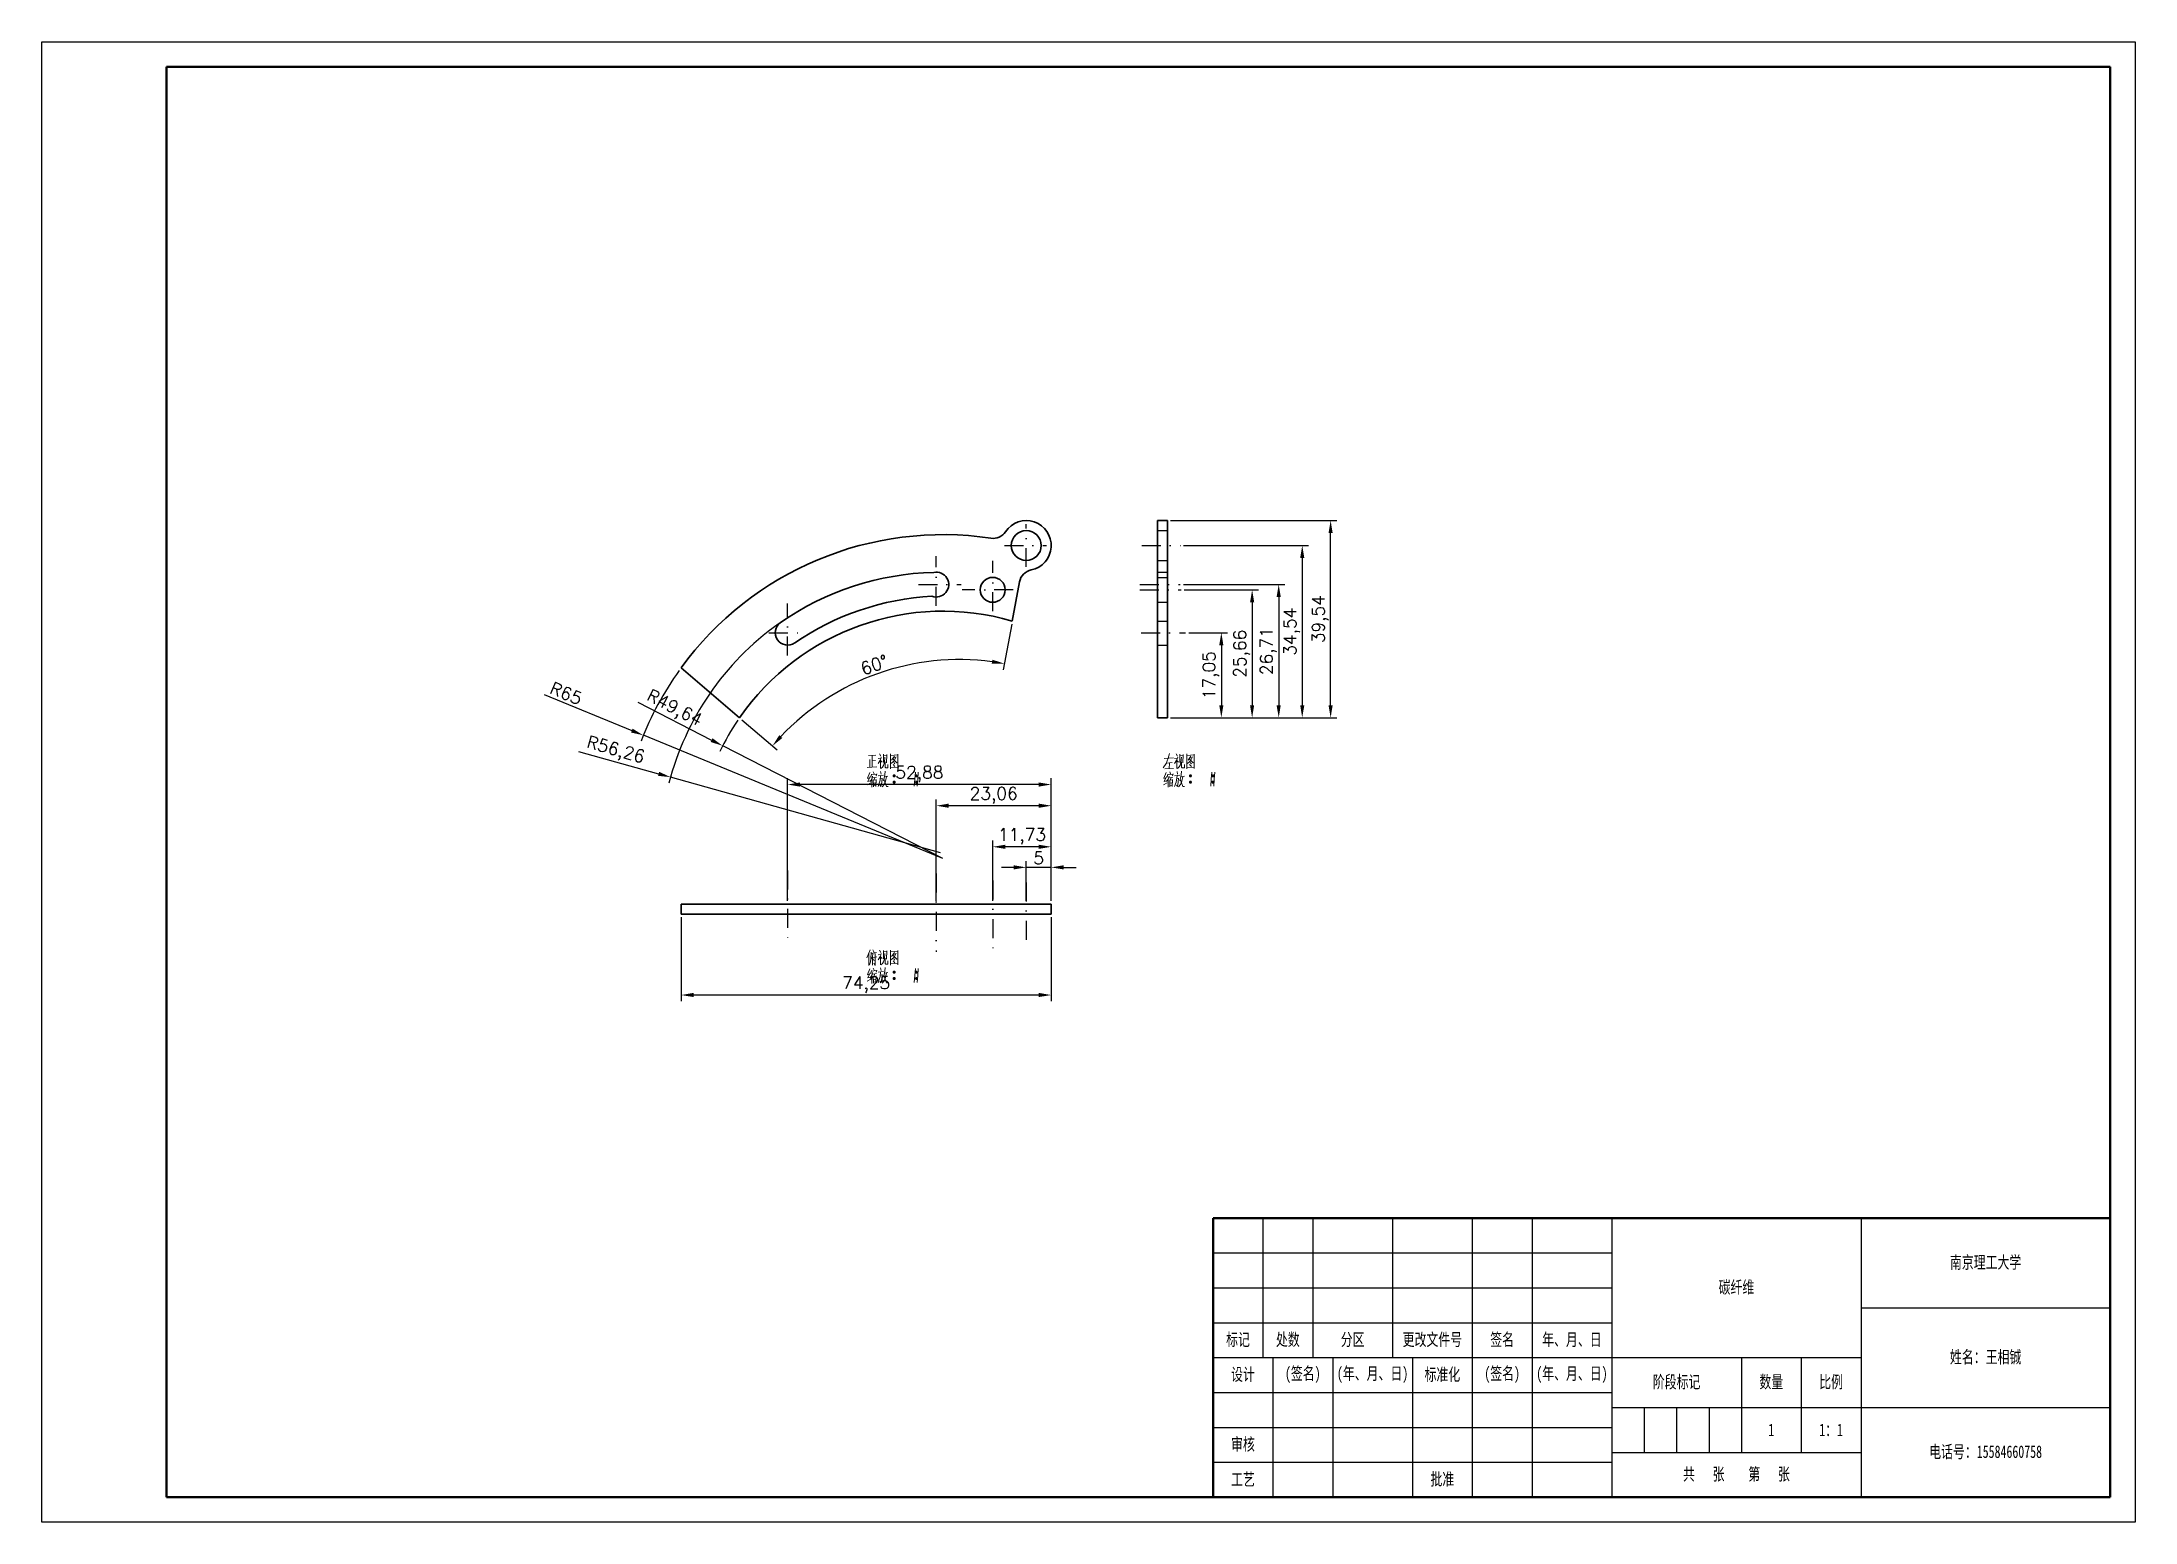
# Model space of a CAD drawing. Header units: millimetres. Extents: x 1605 to 2025, y 934 to 1231.
import ezdxf

# ---------------------------------------------------------------- set-up
doc = ezdxf.new("R2010")
doc.units = ezdxf.units.MM
doc.header["$LTSCALE"] = 0.3
doc.linetypes.add('DASHDOT', pattern=[25.4, 12.7, -6.35, 0, -6.35])
doc.linetypes.add('DASHED', pattern=[19.05, 12.7, -6.35])
for name, color, linetype, lineweight in [('尺寸线', 3, 'Continuous', 25), ('粗实线', 7, 'Continuous', 50), ('细实线', 7, 'Continuous', 25), ('细文本', 7, 'Continuous', 25), ('细点画线', 1, 'DASHDOT', 25), ('虚线', 2, 'DASHED', 25)]:
    doc.layers.add(name, color=color, linetype=linetype, lineweight=lineweight)
doc.styles.add('NUT Standard', font='simfang.ttf', dxfattribs={"width": 0.7, "height": 2.5})
doc.styles.get("Standard").update_dxf_attribs({"font": 'txt', "bigfont": 'gbcbig.shx'})
doc.dimstyles.new('ISO-25', dxfattribs={"dimtxt": 2.5, "dimasz": 2.5, "dimexe": 1.25, "dimexo": 0.625, "dimtad": 1, "dimtxsty": 'Standard', "dimcen": 2.5, "dimadec": 0, "dimazin": 0, "dimtfac": 1, "dimtmove": 0, "dimatfit": 3, "dimfxl": 1, "dimarcsym": 0})

# ---------------------------------------------------------------- blocks, each defined once
blk = doc.blocks.new('*D9')
at = {"layer": 'Defpoints', "color": 0, "transparency": 16777216}
for p in [(1741.8, 1089.82), (1785.99, 1067.19)]:
    blk.add_point(p, dxfattribs=at)
at = {"layer": '尺寸线', "color": 0, "lineweight": -2, "transparency": 16777216}
for p, q in [((1724.75, 1098.56), (1739.58, 1090.96)), ((1785.99, 1067.19), (1741.8, 1089.82))]:
    blk.add_line(p, q, dxfattribs=at)
blk.add_arc((1785.99, 1067.19), 49.64, 146.0095, 154.3235, dxfattribs=at)
at = {"layer": '尺寸线', "color": 0, "transparency": 16777216}
blk.add_solid([(1739.77, 1091.33), (1739.39, 1090.59), (1741.8, 1089.82)], dxfattribs=at)
at = {"layer": '尺寸线', "color": 0, "transparency": 16777216, "insert": (1732, 1097.18), "char_height": 2.5, "attachment_point": 5, "rotation": 332.8808}
blk.add_mtext('R49,64', dxfattribs=at)
blk = doc.blocks.new('*D10')
at = {"layer": 'Defpoints', "color": 0, "transparency": 16777216}
for p in [(1725.88, 1091.93), (1785.99, 1067.19)]:
    blk.add_point(p, dxfattribs=at)
at = {"layer": '尺寸线', "color": 0, "lineweight": -2, "transparency": 16777216}
for p, q in [((1706, 1100.11), (1723.57, 1092.88)), ((1785.99, 1067.19), (1725.88, 1091.93))]:
    blk.add_line(p, q, dxfattribs=at)
blk.add_arc((1785.99, 1067.19), 65, 144.4703, 158.7321, dxfattribs=at)
at = {"layer": '尺寸线', "color": 0, "transparency": 16777216}
blk.add_solid([(1723.73, 1093.26), (1723.41, 1092.49), (1725.88, 1091.93)], dxfattribs=at)
at = {"layer": '尺寸线', "color": 0, "transparency": 16777216, "insert": (1710.37, 1100.34), "char_height": 2.5, "attachment_point": 5, "rotation": 337.6302}
blk.add_mtext('R65', dxfattribs=at)
blk = doc.blocks.new('*D11')
at = {"layer": 'Defpoints', "color": 0, "transparency": 16777216}
for p in [(1801.36, 1122.71), (1799.9, 1114.84), (1733.46, 1105.47), (1781.18, 1106.44), (1745.18, 1095.46)]:
    blk.add_point(p, dxfattribs=at)
at = {"layer": '尺寸线', "color": 0, "lineweight": -2, "transparency": 16777216}
for p, q in [((1799.79, 1114.23), (1798.09, 1105.07)), ((1745.66, 1095.05), (1752.74, 1089))]:
    blk.add_line(p, q, dxfattribs=at)
blk.add_arc((1789.33, 1057.76), 49.36, 82.4103, 136.6054, dxfattribs=at)
at = {"layer": '尺寸线', "color": 0, "transparency": 16777216}
for points in [[(1795.91, 1107.1), (1795.78, 1106.28), (1798.32, 1106.3)], [(1753.77, 1091.39), (1753.15, 1091.95), (1751.79, 1089.81)]]:
    blk.add_solid(points, dxfattribs=at)
at = {"layer": '尺寸线', "color": 0, "transparency": 16777216, "insert": (1772.22, 1106.05), "char_height": 2.5, "attachment_point": 5, "rotation": 19.5079}
blk.add_mtext('60°', dxfattribs=at)
blk = doc.blocks.new('*D12')
at = {"layer": 'Defpoints', "color": 0, "transparency": 16777216}
for p in [(1831.06, 1135), (1863.78, 1135), (1831.06, 1095.46)]:
    blk.add_point(p, dxfattribs=at)
at = {"layer": '尺寸线', "color": 0, "lineweight": -2, "transparency": 16777216}
for p, q in [((1831.68, 1135), (1865.03, 1135)), ((1863.78, 1097.96), (1863.78, 1132.5)), ((1831.68, 1095.46), (1865.03, 1095.46))]:
    blk.add_line(p, q, dxfattribs=at)
at = {"layer": '尺寸线', "color": 0, "transparency": 16777216}
for points in [[(1863.36, 1132.5), (1864.19, 1132.5), (1863.78, 1135)], [(1863.36, 1097.96), (1864.19, 1097.96), (1863.78, 1095.46)]]:
    blk.add_solid(points, dxfattribs=at)
at = {"layer": '尺寸线', "color": 0, "transparency": 16777216, "insert": (1861.69, 1115.23), "char_height": 2.5, "attachment_point": 5, "rotation": 90}
blk.add_mtext('39,54', dxfattribs=at)
blk = doc.blocks.new('*D13')
at = {"layer": 'Defpoints', "color": 0, "transparency": 16777216}
for p in [(1833.66, 1130), (1831.06, 1095.46), (1858.08, 1095.46)]:
    blk.add_point(p, dxfattribs=at)
at = {"layer": '尺寸线', "color": 0, "lineweight": -2, "transparency": 16777216}
for p, q in [((1834.28, 1130), (1859.33, 1130)), ((1858.08, 1127.5), (1858.08, 1097.96)), ((1831.68, 1095.46), (1859.33, 1095.46))]:
    blk.add_line(p, q, dxfattribs=at)
at = {"layer": '尺寸线', "color": 0, "transparency": 16777216}
for points in [[(1857.67, 1127.5), (1858.5, 1127.5), (1858.08, 1130)], [(1857.67, 1097.96), (1858.5, 1097.96), (1858.08, 1095.46)]]:
    blk.add_solid(points, dxfattribs=at)
at = {"layer": '尺寸线', "color": 0, "transparency": 16777216, "insert": (1856, 1112.73), "char_height": 2.5, "attachment_point": 5, "rotation": 90}
blk.add_mtext('34,54', dxfattribs=at)
blk = doc.blocks.new('*D14')
at = {"layer": 'Defpoints', "color": 0, "transparency": 16777216}
for p in [(1833.62, 1122.17), (1831.06, 1095.46), (1853.36, 1095.46)]:
    blk.add_point(p, dxfattribs=at)
at = {"layer": '尺寸线', "color": 0, "lineweight": -2, "transparency": 16777216}
for p, q in [((1834.25, 1122.17), (1854.61, 1122.17)), ((1853.36, 1119.67), (1853.36, 1097.96)), ((1831.68, 1095.46), (1854.61, 1095.46))]:
    blk.add_line(p, q, dxfattribs=at)
at = {"layer": '尺寸线', "color": 0, "transparency": 16777216}
for points in [[(1852.94, 1119.67), (1853.77, 1119.67), (1853.36, 1122.17)], [(1852.94, 1097.96), (1853.77, 1097.96), (1853.36, 1095.46)]]:
    blk.add_solid(points, dxfattribs=at)
at = {"layer": '尺寸线', "color": 0, "transparency": 16777216, "insert": (1851.27, 1108.82), "char_height": 2.5, "attachment_point": 5, "rotation": 90}
blk.add_mtext('26,71', dxfattribs=at)
blk = doc.blocks.new('*D15')
at = {"layer": 'Defpoints', "color": 0, "transparency": 16777216}
for p in [(1833.78, 1121.12), (1831.06, 1095.46), (1848.03, 1095.46)]:
    blk.add_point(p, dxfattribs=at)
at = {"layer": '尺寸线', "color": 0, "lineweight": -2, "transparency": 16777216}
for p, q in [((1834.41, 1121.12), (1849.28, 1121.12)), ((1848.03, 1118.62), (1848.03, 1097.96)), ((1831.68, 1095.46), (1849.28, 1095.46))]:
    blk.add_line(p, q, dxfattribs=at)
at = {"layer": '尺寸线', "color": 0, "transparency": 16777216}
for points in [[(1847.61, 1118.62), (1848.44, 1118.62), (1848.03, 1121.12)], [(1847.61, 1097.96), (1848.44, 1097.96), (1848.03, 1095.46)]]:
    blk.add_solid(points, dxfattribs=at)
at = {"layer": '尺寸线', "color": 0, "transparency": 16777216, "insert": (1845.94, 1108.29), "char_height": 2.5, "attachment_point": 5, "rotation": 90}
blk.add_mtext('25,66', dxfattribs=at)
blk = doc.blocks.new('*D16')
at = {"layer": 'Defpoints', "color": 0, "transparency": 16777216}
for p in [(1834.68, 1112.51), (1831.06, 1095.46), (1841.85, 1095.46)]:
    blk.add_point(p, dxfattribs=at)
at = {"layer": '尺寸线', "color": 0, "lineweight": -2, "transparency": 16777216}
for p, q in [((1835.3, 1112.51), (1843.1, 1112.51)), ((1841.85, 1110.01), (1841.85, 1097.96)), ((1831.68, 1095.46), (1843.1, 1095.46))]:
    blk.add_line(p, q, dxfattribs=at)
at = {"layer": '尺寸线', "color": 0, "transparency": 16777216}
for points in [[(1841.43, 1110.01), (1842.26, 1110.01), (1841.85, 1112.51)], [(1841.43, 1097.96), (1842.26, 1097.96), (1841.85, 1095.46)]]:
    blk.add_solid(points, dxfattribs=at)
at = {"layer": '尺寸线', "color": 0, "transparency": 16777216, "insert": (1839.76, 1103.99), "char_height": 2.5, "attachment_point": 5, "rotation": 90}
blk.add_mtext('17,05', dxfattribs=at)
blk = doc.blocks.new('*D17')
at = {"layer": 'Defpoints', "color": 0, "transparency": 16777216}
for p in [(1731.35, 1083.53), (1785.53, 1068.38)]:
    blk.add_point(p, dxfattribs=at)
at = {"layer": '尺寸线', "color": 0, "lineweight": -2, "transparency": 16777216}
for p, q in [((1712.89, 1088.68), (1728.94, 1084.2)), ((1785.53, 1068.38), (1731.35, 1083.53))]:
    blk.add_line(p, q, dxfattribs=at)
blk.add_arc((1785.53, 1068.38), 56.26, 125.4471, 165.6564, dxfattribs=at)
at = {"layer": '尺寸线', "color": 0, "transparency": 16777216}
blk.add_solid([(1729.05, 1084.6), (1728.83, 1083.8), (1731.35, 1083.53)], dxfattribs=at)
at = {"layer": '尺寸线', "color": 0, "transparency": 16777216, "insert": (1720.27, 1088.78), "char_height": 2.5, "attachment_point": 5, "rotation": 344.3834}
blk.add_mtext('R56,26', dxfattribs=at)
blk = doc.blocks.new('*D18')
at = {"layer": 'Defpoints', "color": 0, "transparency": 16777216}
for p in [(1802.71, 1065.43), (1802.71, 1058.07), (1807.71, 1058.07)]:
    blk.add_point(p, dxfattribs=at)
at = {"layer": '尺寸线', "color": 0, "lineweight": -2, "transparency": 16777216}
for p, q in [((1800.21, 1065.43), (1797.71, 1065.43)), ((1802.71, 1058.69), (1802.71, 1066.68)), ((1807.71, 1065.43), (1802.71, 1065.43)), ((1807.71, 1058.69), (1807.71, 1066.68)), ((1810.21, 1065.43), (1812.71, 1065.43))]:
    blk.add_line(p, q, dxfattribs=at)
at = {"layer": '尺寸线', "color": 0, "transparency": 16777216}
for points in [[(1800.21, 1065.85), (1800.21, 1065.02), (1802.71, 1065.43)], [(1810.21, 1065.85), (1810.21, 1065.02), (1807.71, 1065.43)]]:
    blk.add_solid(points, dxfattribs=at)
at = {"layer": '尺寸线', "color": 0, "transparency": 16777216, "insert": (1805.21, 1067.31), "char_height": 2.5, "attachment_point": 5}
blk.add_mtext('5', dxfattribs=at)
blk = doc.blocks.new('*D19')
at = {"layer": 'Defpoints', "color": 0, "transparency": 16777216}
for p in [(1795.98, 1069.56), (1795.98, 1058.07), (1807.71, 1058.07)]:
    blk.add_point(p, dxfattribs=at)
at = {"layer": '尺寸线', "color": 0, "lineweight": -2, "transparency": 16777216}
for p, q in [((1795.98, 1058.69), (1795.98, 1070.81)), ((1805.21, 1069.56), (1798.48, 1069.56)), ((1807.71, 1058.69), (1807.71, 1070.81))]:
    blk.add_line(p, q, dxfattribs=at)
at = {"layer": '尺寸线', "color": 0, "transparency": 16777216}
for points in [[(1798.48, 1069.97), (1798.48, 1069.14), (1795.98, 1069.56)], [(1805.21, 1069.97), (1805.21, 1069.14), (1807.71, 1069.56)]]:
    blk.add_solid(points, dxfattribs=at)
at = {"layer": '尺寸线', "color": 0, "transparency": 16777216, "insert": (1801.84, 1071.64), "char_height": 2.5, "attachment_point": 5}
blk.add_mtext('11,73', dxfattribs=at)
blk = doc.blocks.new('*D20')
at = {"layer": 'Defpoints', "color": 0, "transparency": 16777216}
for p in [(1784.65, 1077.8), (1784.65, 1058.07), (1807.71, 1058.07)]:
    blk.add_point(p, dxfattribs=at)
at = {"layer": '尺寸线', "color": 0, "lineweight": -2, "transparency": 16777216}
for p, q in [((1784.65, 1058.69), (1784.65, 1079.05)), ((1805.21, 1077.8), (1787.15, 1077.8)), ((1807.71, 1058.69), (1807.71, 1079.05))]:
    blk.add_line(p, q, dxfattribs=at)
at = {"layer": '尺寸线', "color": 0, "transparency": 16777216}
for points in [[(1787.15, 1078.22), (1787.15, 1077.38), (1784.65, 1077.8)], [(1805.21, 1078.22), (1805.21, 1077.38), (1807.71, 1077.8)]]:
    blk.add_solid(points, dxfattribs=at)
at = {"layer": '尺寸线', "color": 0, "transparency": 16777216, "insert": (1796.18, 1079.88), "char_height": 2.5, "attachment_point": 5}
blk.add_mtext('23,06', dxfattribs=at)
blk = doc.blocks.new('*D21')
at = {"layer": 'Defpoints', "color": 0, "transparency": 16777216}
for p in [(1754.83, 1082.05), (1754.83, 1058.07), (1807.71, 1058.07)]:
    blk.add_point(p, dxfattribs=at)
at = {"layer": '尺寸线', "color": 0, "lineweight": -2, "transparency": 16777216}
for p, q in [((1754.83, 1058.69), (1754.83, 1083.3)), ((1805.21, 1082.05), (1757.33, 1082.05)), ((1807.71, 1058.69), (1807.71, 1083.3))]:
    blk.add_line(p, q, dxfattribs=at)
at = {"layer": '尺寸线', "color": 0, "transparency": 16777216}
for points in [[(1757.33, 1082.47), (1757.33, 1081.63), (1754.83, 1082.05)], [(1805.21, 1082.47), (1805.21, 1081.63), (1807.71, 1082.05)]]:
    blk.add_solid(points, dxfattribs=at)
at = {"layer": '尺寸线', "color": 0, "transparency": 16777216, "insert": (1781.27, 1084.13), "char_height": 2.5, "attachment_point": 5}
blk.add_mtext('52,88', dxfattribs=at)
blk = doc.blocks.new('*D22')
at = {"layer": 'Defpoints', "color": 0, "transparency": 16777216}
for p in [(1733.46, 1056.07), (1807.71, 1056.07), (1733.46, 1039.82)]:
    blk.add_point(p, dxfattribs=at)
at = {"layer": '尺寸线', "color": 0, "lineweight": -2, "transparency": 16777216}
for p, q in [((1733.46, 1055.44), (1733.46, 1038.57)), ((1807.71, 1055.44), (1807.71, 1038.57)), ((1805.21, 1039.82), (1735.96, 1039.82))]:
    blk.add_line(p, q, dxfattribs=at)
at = {"layer": '尺寸线', "color": 0, "transparency": 16777216}
for points in [[(1735.96, 1040.24), (1735.96, 1039.41), (1733.46, 1039.82)], [(1805.21, 1040.24), (1805.21, 1039.41), (1807.71, 1039.82)]]:
    blk.add_solid(points, dxfattribs=at)
at = {"layer": '尺寸线', "color": 0, "transparency": 16777216, "insert": (1770.58, 1041.91), "char_height": 2.5, "attachment_point": 5}
blk.add_mtext('74,25', dxfattribs=at)

msp = doc.modelspace()

# ---------------------------------------------------------------- linework, layer by layer
for p, q in [((1605.196, 1231.059), (2025.196, 1231.059)), ((1605.196, 934.059), (1605.196, 1231.059)), ((2025.196, 1231.059), (2025.196, 934.059)), ((2025.196, 934.059), (1605.196, 934.059))]:
    msp.add_line(p, q)
at = {"color": 7, "lineweight": 35}
for p, q in [((1829.058, 1132.776), (1829.058, 1135.002)), ((1829.058, 1135.002), (1831.058, 1135.002)), ((1831.058, 1132.776), (1831.058, 1135.002)), ((1829.058, 1132.189), (1829.058, 1132.776)), ((1829.058, 1105.469), (1829.058, 1132.189)), ((1831.058, 1132.189), (1831.058, 1132.776)), ((1831.058, 1105.469), (1831.058, 1132.189)), ((1799.901, 1114.844), (1801.358, 1122.71)), ((1831.058, 1114.844), (1831.058, 1116.833)), ((1745.182, 1095.459), (1733.458, 1105.469)), ((1829.058, 1095.459), (1829.058, 1105.469)), ((1831.058, 1095.459), (1831.058, 1105.469)), ((1829.058, 1095.459), (1831.058, 1095.459)), ((1733.458, 1058.067), (1795.609, 1058.067)), ((1733.458, 1058.067), (1733.458, 1056.067)), ((1733.458, 1056.067), (1795.609, 1056.067)), ((1795.609, 1058.067), (1798.548, 1058.067)), ((1795.609, 1056.067), (1798.548, 1056.067)), ((1798.548, 1058.067), (1807.708, 1058.067)), ((1798.548, 1056.067), (1807.708, 1056.067)), ((1807.708, 1058.067), (1807.708, 1056.067))]:
    msp.add_line(p, q, dxfattribs=at)
at = {"color": 7, "lineweight": 13}
for points in [[(1771.038, 1087.899), (1772.543, 1087.969)], [(1771.808, 1087.899), (1771.808, 1086.744), (1771.808, 1085.554)], [(1773.278, 1088.179), (1773.558, 1087.759)], [(1774.048, 1088.144), (1774.048, 1086.464)], [(1774.713, 1087.969), (1774.048, 1087.899)], [(1774.643, 1086.394), (1774.713, 1088.074)], [(1775.483, 1088.179), (1775.483, 1086.709), (1775.483, 1085.204)], [(1775.483, 1088.144), (1775.483, 1086.744), (1775.483, 1085.344)], [(1776.953, 1088.004), (1775.483, 1087.864)], [(1776.918, 1085.379), (1776.918, 1086.744), (1776.953, 1088.144)], [(1831.423, 1088.284), (1831.213, 1087.339)], [(1832.753, 1088.179), (1833.033, 1087.759)], [(1833.523, 1088.144), (1833.523, 1086.464)], [(1834.188, 1087.969), (1833.523, 1087.899)], [(1834.118, 1086.394), (1834.188, 1088.074)], [(1834.958, 1088.179), (1834.958, 1086.709), (1834.958, 1085.204)], [(1834.958, 1088.144), (1834.958, 1086.744), (1834.958, 1085.344)], [(1836.428, 1088.004), (1834.958, 1087.864)], [(1836.393, 1085.379), (1836.393, 1086.744), (1836.428, 1088.144)], [(1770.758, 1085.484), (1772.718, 1085.589)], [(1771.318, 1084.434), (1770.863, 1083.349)], [(1771.388, 1083.664), (1770.933, 1082.649)], [(1771.318, 1087.094), (1771.318, 1085.519)], [(1771.633, 1084.119), (1771.528, 1083.559)], [(1771.633, 1083.979), (1772.683, 1084.119)], [(1771.878, 1083.699), (1771.703, 1083.139)], [(1771.808, 1086.779), (1772.438, 1086.849)], [(1772.018, 1084.609), (1772.193, 1084.224)], [(1772.718, 1084.224), (1772.578, 1083.769)], [(1773.628, 1087.514), (1773.453, 1087.024), (1772.963, 1086.289)], [(1773.488, 1083.839), (1773.383, 1082.929), (1773.278, 1082.509), (1772.963, 1081.634)], [(1772.998, 1087.304), (1773.558, 1087.374)], [(1772.998, 1083.769), (1774.048, 1083.909)], [(1773.453, 1087.024), (1773.453, 1085.239)], [(1773.453, 1086.849), (1773.768, 1086.534)], [(1773.488, 1084.679), (1773.593, 1084.119)], [(1773.558, 1085.239), (1773.838, 1085.519)], [(1773.838, 1085.519), (1774.083, 1085.869)], [(1774.258, 1086.499), (1774.083, 1085.869)], [(1774.328, 1083.979), (1774.188, 1083.349)], [(1774.363, 1087.549), (1774.258, 1086.499)], [(1774.258, 1083.594), (1774.958, 1083.734)], [(1774.398, 1084.714), (1774.328, 1083.979)], [(1774.398, 1085.519), (1774.398, 1086.604)], [(1774.538, 1085.414), (1774.398, 1085.519)], [(1774.678, 1083.664), (1774.468, 1082.719)], [(1774.958, 1085.414), (1774.538, 1085.414)], [(1774.958, 1086.044), (1774.958, 1085.414)], [(1775.483, 1085.449), (1776.848, 1085.554)], [(1775.553, 1086.254), (1776.043, 1086.674)], [(1776.253, 1087.724), (1775.693, 1086.919)], [(1776.008, 1087.164), (1776.708, 1086.429)], [(1776.008, 1086.079), (1776.358, 1085.694)], [(1776.008, 1083.804), (1776.393, 1083.804)], [(1776.043, 1087.374), (1776.498, 1087.444)], [(1776.043, 1086.674), (1776.253, 1086.954)], [(1776.043, 1083.909), (1776.358, 1083.909)], [(1776.043, 1083.664), (1776.358, 1083.664)], [(1776.113, 1086.464), (1776.358, 1086.184)], [(1776.253, 1086.954), (1776.603, 1087.584)], [(1776.708, 1086.429), (1776.883, 1086.464)], [(1776.918, 1085.274), (1776.918, 1085.379), (1776.848, 1085.554)], [(1780.453, 1084.539), (1780.348, 1083.139), (1780.243, 1081.739)], [(1780.453, 1083.804), (1780.838, 1083.804)], [(1780.488, 1083.909), (1780.803, 1083.909)], [(1780.488, 1083.664), (1780.803, 1083.664)], [(1781.048, 1084.539), (1780.943, 1083.139), (1780.838, 1081.739)], [(1830.758, 1086.289), (1830.198, 1085.414)], [(1830.793, 1084.434), (1830.338, 1083.349)], [(1830.408, 1087.269), (1832.228, 1087.409)], [(1830.863, 1083.664), (1830.408, 1082.649)], [(1830.513, 1085.169), (1832.228, 1085.274)], [(1831.213, 1087.339), (1830.758, 1086.289)], [(1830.898, 1086.359), (1831.983, 1086.464)], [(1831.108, 1084.119), (1831.003, 1083.559)], [(1831.108, 1083.979), (1832.158, 1084.119)], [(1831.353, 1083.699), (1831.178, 1083.139)], [(1831.423, 1086.394), (1831.388, 1085.204)], [(1831.493, 1084.609), (1831.668, 1084.224)], [(1832.193, 1084.224), (1832.053, 1083.769)], [(1833.103, 1087.514), (1832.928, 1087.024), (1832.438, 1086.289)], [(1832.963, 1083.839), (1832.858, 1082.929), (1832.753, 1082.509), (1832.438, 1081.634)], [(1832.473, 1087.304), (1833.033, 1087.374)], [(1832.473, 1083.769), (1833.523, 1083.909)], [(1832.928, 1087.024), (1832.928, 1085.239)], [(1832.928, 1086.849), (1833.243, 1086.534)], [(1832.963, 1084.679), (1833.068, 1084.119)], [(1833.033, 1085.239), (1833.313, 1085.519)], [(1833.313, 1085.519), (1833.558, 1085.869)], [(1833.733, 1086.499), (1833.558, 1085.869)], [(1833.803, 1083.979), (1833.663, 1083.349)], [(1833.838, 1087.549), (1833.733, 1086.499)], [(1833.733, 1083.594), (1834.433, 1083.734)], [(1833.873, 1084.714), (1833.803, 1083.979)], [(1833.873, 1085.519), (1833.873, 1086.604)], [(1834.013, 1085.414), (1833.873, 1085.519)], [(1834.153, 1083.664), (1833.943, 1082.719)], [(1834.433, 1085.414), (1834.013, 1085.414)], [(1834.433, 1086.044), (1834.433, 1085.414)], [(1834.958, 1085.449), (1836.323, 1085.554)], [(1835.028, 1086.254), (1835.518, 1086.674)], [(1835.728, 1087.724), (1835.168, 1086.919)], [(1835.483, 1087.164), (1836.183, 1086.429)], [(1835.483, 1086.079), (1835.833, 1085.694)], [(1835.483, 1083.804), (1835.868, 1083.804)], [(1835.518, 1087.374), (1835.973, 1087.444)], [(1835.518, 1086.674), (1835.728, 1086.954)], [(1835.518, 1083.909), (1835.833, 1083.909)], [(1835.518, 1083.664), (1835.833, 1083.664)], [(1835.588, 1086.464), (1835.833, 1086.184)], [(1835.728, 1086.954), (1836.078, 1087.584)], [(1836.183, 1086.429), (1836.358, 1086.464)], [(1836.393, 1085.274), (1836.393, 1085.379), (1836.323, 1085.554)], [(1839.928, 1084.539), (1839.823, 1083.139), (1839.718, 1081.739)], [(1839.928, 1083.804), (1840.313, 1083.804)], [(1839.963, 1083.909), (1840.278, 1083.909)], [(1839.963, 1083.664), (1840.278, 1083.664)], [(1840.523, 1084.539), (1840.418, 1083.139), (1840.313, 1081.739)], [(1770.793, 1081.984), (1771.493, 1082.369)], [(1771.248, 1083.419), (1770.828, 1083.279)], [(1770.898, 1082.649), (1771.423, 1082.824)], [(1771.703, 1083.139), (1771.388, 1082.649)], [(1771.738, 1083.209), (1771.738, 1081.494)], [(1771.948, 1083.419), (1772.648, 1083.524)], [(1772.018, 1082.999), (1772.053, 1081.599)], [(1772.018, 1082.894), (1772.543, 1082.964)], [(1772.053, 1082.334), (1772.438, 1082.404)], [(1772.508, 1081.844), (1772.088, 1081.774)], [(1772.263, 1083.454), (1772.193, 1082.894)], [(1772.578, 1083.069), (1772.508, 1081.669)], [(1773.803, 1083.349), (1773.698, 1082.509), (1773.558, 1081.669), (1773.348, 1081.949)], [(1773.418, 1083.174), (1773.803, 1083.244)], [(1774.188, 1082.089), (1773.803, 1081.564)], [(1774.188, 1083.349), (1774.013, 1082.789)], [(1774.118, 1083.104), (1774.678, 1081.669)], [(1774.468, 1082.719), (1774.188, 1082.089)], [(1774.678, 1081.669), (1774.993, 1081.669)], [(1776.008, 1082.544), (1776.393, 1082.544)], [(1776.043, 1082.649), (1776.358, 1082.649)], [(1776.043, 1082.404), (1776.358, 1082.404)], [(1780.453, 1082.544), (1780.838, 1082.544)], [(1780.488, 1082.649), (1780.803, 1082.649)], [(1780.488, 1082.404), (1780.803, 1082.404)], [(1830.268, 1081.984), (1830.968, 1082.369)], [(1830.723, 1083.419), (1830.303, 1083.279)], [(1830.373, 1082.649), (1830.898, 1082.824)], [(1831.178, 1083.139), (1830.863, 1082.649)], [(1831.213, 1083.209), (1831.213, 1081.494)], [(1831.423, 1083.419), (1832.123, 1083.524)], [(1831.493, 1082.999), (1831.528, 1081.599)], [(1831.493, 1082.894), (1832.018, 1082.964)], [(1831.528, 1082.334), (1831.913, 1082.404)], [(1831.983, 1081.844), (1831.563, 1081.774)], [(1831.738, 1083.454), (1831.668, 1082.894)], [(1832.053, 1083.069), (1831.983, 1081.669)], [(1833.278, 1083.349), (1833.173, 1082.509), (1833.033, 1081.669), (1832.823, 1081.949)], [(1832.893, 1083.174), (1833.278, 1083.244)], [(1833.663, 1082.089), (1833.278, 1081.564)], [(1833.663, 1083.349), (1833.488, 1082.789)], [(1833.593, 1083.104), (1834.153, 1081.669)], [(1833.943, 1082.719), (1833.663, 1082.089)], [(1834.153, 1081.669), (1834.468, 1081.669)], [(1835.483, 1082.544), (1835.868, 1082.544)], [(1835.518, 1082.649), (1835.833, 1082.649)], [(1835.518, 1082.404), (1835.833, 1082.404)], [(1839.928, 1082.544), (1840.313, 1082.544)], [(1839.963, 1082.649), (1840.278, 1082.649)], [(1839.963, 1082.404), (1840.278, 1082.404)], [(1771.388, 1048.892), (1770.688, 1047.282)], [(1771.143, 1048.227), (1771.143, 1047.002), (1771.143, 1045.742)], [(1771.423, 1046.477), (1771.248, 1045.847)], [(1771.528, 1047.107), (1771.423, 1046.477)], [(1771.563, 1048.402), (1771.528, 1047.107)], [(1771.563, 1048.157), (1772.683, 1048.332)], [(1771.843, 1047.527), (1771.598, 1047.072)], [(1771.948, 1048.052), (1771.843, 1047.527)], [(1771.843, 1047.527), (1771.843, 1045.777)], [(1771.948, 1048.857), (1772.158, 1048.367)], [(1771.948, 1047.352), (1772.753, 1047.492)], [(1772.018, 1047.107), (1772.158, 1046.687)], [(1772.403, 1045.742), (1772.123, 1046.197)], [(1772.403, 1048.157), (1772.403, 1046.967), (1772.403, 1045.742)], [(1773.628, 1048.122), (1773.453, 1047.632), (1772.963, 1046.897)], [(1772.998, 1047.912), (1773.558, 1047.982)], [(1773.278, 1048.787), (1773.558, 1048.367)], [(1773.453, 1047.632), (1773.453, 1045.847)], [(1773.453, 1047.457), (1773.768, 1047.142)], [(1773.558, 1045.847), (1773.838, 1046.127)], [(1773.838, 1046.127), (1774.083, 1046.477)], [(1774.048, 1048.752), (1774.048, 1047.072)], [(1774.713, 1048.577), (1774.048, 1048.507)], [(1774.258, 1047.107), (1774.083, 1046.477)], [(1774.363, 1048.157), (1774.258, 1047.107)], [(1774.398, 1046.127), (1774.398, 1047.212)], [(1774.538, 1046.022), (1774.398, 1046.127)], [(1774.958, 1046.022), (1774.538, 1046.022)], [(1774.643, 1047.002), (1774.713, 1048.682)], [(1774.958, 1046.652), (1774.958, 1046.022)], [(1775.483, 1048.787), (1775.483, 1047.317), (1775.483, 1045.812)], [(1775.483, 1048.752), (1775.483, 1047.352), (1775.483, 1045.952)], [(1776.953, 1048.612), (1775.483, 1048.472)], [(1775.483, 1046.057), (1776.848, 1046.162)], [(1775.553, 1046.862), (1776.043, 1047.282)], [(1776.253, 1048.332), (1775.693, 1047.527)], [(1776.008, 1047.772), (1776.708, 1047.037)], [(1776.008, 1046.687), (1776.358, 1046.302)], [(1776.043, 1047.982), (1776.498, 1048.052)], [(1776.043, 1047.282), (1776.253, 1047.562)], [(1776.113, 1047.072), (1776.358, 1046.792)], [(1776.253, 1047.562), (1776.603, 1048.192)], [(1776.708, 1047.037), (1776.883, 1047.072)], [(1776.918, 1045.882), (1776.918, 1045.987), (1776.848, 1046.162)], [(1776.918, 1045.987), (1776.918, 1047.352), (1776.953, 1048.752)], [(1770.793, 1042.592), (1771.493, 1042.977)], [(1771.248, 1044.027), (1770.828, 1043.887)], [(1771.318, 1045.042), (1770.863, 1043.957)], [(1770.898, 1043.257), (1771.423, 1043.432)], [(1771.388, 1044.272), (1770.933, 1043.257)], [(1771.703, 1043.747), (1771.388, 1043.257)], [(1771.633, 1044.727), (1771.528, 1044.167)], [(1771.633, 1044.587), (1772.683, 1044.727)], [(1771.878, 1044.307), (1771.703, 1043.747)], [(1771.738, 1043.817), (1771.738, 1042.102)], [(1771.948, 1044.027), (1772.648, 1044.132)], [(1772.018, 1045.217), (1772.193, 1044.832)], [(1772.018, 1043.607), (1772.053, 1042.207)], [(1772.018, 1043.502), (1772.543, 1043.572)], [(1772.053, 1042.942), (1772.438, 1043.012)], [(1772.508, 1042.452), (1772.088, 1042.382)], [(1772.263, 1044.062), (1772.193, 1043.502)], [(1772.578, 1043.677), (1772.508, 1042.277)], [(1772.718, 1044.832), (1772.578, 1044.377)], [(1773.488, 1044.447), (1773.383, 1043.537), (1773.278, 1043.117), (1772.963, 1042.242)], [(1772.998, 1044.377), (1774.048, 1044.517)], [(1773.803, 1043.957), (1773.698, 1043.117), (1773.558, 1042.277), (1773.348, 1042.557)], [(1773.418, 1043.782), (1773.803, 1043.852)], [(1773.488, 1045.287), (1773.593, 1044.727)], [(1774.188, 1042.697), (1773.803, 1042.172)], [(1774.188, 1043.957), (1774.013, 1043.397)], [(1774.118, 1043.712), (1774.678, 1042.277)], [(1774.328, 1044.587), (1774.188, 1043.957)], [(1774.468, 1043.327), (1774.188, 1042.697)], [(1774.258, 1044.202), (1774.958, 1044.342)], [(1774.398, 1045.322), (1774.328, 1044.587)], [(1774.678, 1044.272), (1774.468, 1043.327)], [(1774.678, 1042.277), (1774.993, 1042.277)], [(1776.008, 1044.412), (1776.393, 1044.412)], [(1776.008, 1043.152), (1776.393, 1043.152)], [(1776.043, 1044.517), (1776.358, 1044.517)], [(1776.043, 1044.272), (1776.358, 1044.272)], [(1776.043, 1043.257), (1776.358, 1043.257)], [(1776.043, 1043.012), (1776.358, 1043.012)], [(1780.453, 1045.147), (1780.348, 1043.747), (1780.243, 1042.347)], [(1780.453, 1044.412), (1780.838, 1044.412)], [(1780.453, 1043.152), (1780.838, 1043.152)], [(1780.488, 1044.517), (1780.803, 1044.517)], [(1780.488, 1044.272), (1780.803, 1044.272)], [(1780.488, 1043.257), (1780.803, 1043.257)], [(1780.488, 1043.012), (1780.803, 1043.012)], [(1781.048, 1045.147), (1780.943, 1043.747), (1780.838, 1042.347)]]:
    msp.add_lwpolyline(points, dxfattribs=at)
for points in [[(1776.113, 1083.594), (1776.288, 1083.594), (1776.393, 1083.699), (1776.393, 1083.874), (1776.288, 1083.979), (1776.113, 1083.979), (1776.008, 1083.874), (1776.008, 1083.699)], [(1780.558, 1083.594), (1780.733, 1083.594), (1780.838, 1083.699), (1780.838, 1083.874), (1780.733, 1083.979), (1780.558, 1083.979), (1780.453, 1083.874), (1780.453, 1083.699)], [(1835.588, 1083.594), (1835.763, 1083.594), (1835.868, 1083.699), (1835.868, 1083.874), (1835.763, 1083.979), (1835.588, 1083.979), (1835.483, 1083.874), (1835.483, 1083.699)], [(1840.033, 1083.594), (1840.208, 1083.594), (1840.313, 1083.699), (1840.313, 1083.874), (1840.208, 1083.979), (1840.033, 1083.979), (1839.928, 1083.874), (1839.928, 1083.699)], [(1776.113, 1082.334), (1776.288, 1082.334), (1776.393, 1082.439), (1776.393, 1082.614), (1776.288, 1082.719), (1776.113, 1082.719), (1776.008, 1082.614), (1776.008, 1082.439)], [(1780.558, 1082.334), (1780.733, 1082.334), (1780.838, 1082.439), (1780.838, 1082.614), (1780.733, 1082.719), (1780.558, 1082.719), (1780.453, 1082.614), (1780.453, 1082.439)], [(1835.588, 1082.334), (1835.763, 1082.334), (1835.868, 1082.439), (1835.868, 1082.614), (1835.763, 1082.719), (1835.588, 1082.719), (1835.483, 1082.614), (1835.483, 1082.439)], [(1840.033, 1082.334), (1840.208, 1082.334), (1840.313, 1082.439), (1840.313, 1082.614), (1840.208, 1082.719), (1840.033, 1082.719), (1839.928, 1082.614), (1839.928, 1082.439)], [(1776.113, 1044.202), (1776.288, 1044.202), (1776.393, 1044.307), (1776.393, 1044.482), (1776.288, 1044.587), (1776.113, 1044.587), (1776.008, 1044.482), (1776.008, 1044.307)], [(1776.113, 1042.942), (1776.288, 1042.942), (1776.393, 1043.047), (1776.393, 1043.222), (1776.288, 1043.327), (1776.113, 1043.327), (1776.008, 1043.222), (1776.008, 1043.047)], [(1780.558, 1044.202), (1780.733, 1044.202), (1780.838, 1044.307), (1780.838, 1044.482), (1780.733, 1044.587), (1780.558, 1044.587), (1780.453, 1044.482), (1780.453, 1044.307)], [(1780.558, 1042.942), (1780.733, 1042.942), (1780.838, 1043.047), (1780.838, 1043.222), (1780.733, 1043.327), (1780.558, 1043.327), (1780.453, 1043.222), (1780.453, 1043.047)]]:
    msp.add_lwpolyline(points, close=True, dxfattribs=at)
at = {"color": 7, "lineweight": 35}
for centre, radius in [((1802.708, 1130.002), 3), ((1795.978, 1121.116), 2.5)]:
    msp.add_circle(centre, radius, dxfattribs=at)
for centre, radius, start, end in [((1802.708, 1130.002), 5, 281.53199, 146.30504), ((1785.99, 1067.189), 65, 81.49062, 143.91939), ((1796.052, 1134.441), 3, 261.49062, 326.30505), ((1785.533, 1068.38), 56.26, 91.40374, 124.8106), ((1784.65, 1122.173), 2.5, 249.73864, 101.42129), ((1804.308, 1122.164), 3, 101.53199, 169.50767), ((1786.689, 1066.173), 53.733, 93.09921, 124.50768), ((1785.99, 1067.189), 49.644, 73.72717, 145.28818), ((1754.832, 1112.512), 2.5, 124.50768, 304.50767)]:
    msp.add_arc(centre, radius, start, end, dxfattribs=at)
at = {"layer": '粗实线'}
for p, q in [((1630.196, 1226.059), (2020.196, 1226.059)), ((1630.196, 939.059), (1630.196, 1226.059)), ((2020.196, 1226.059), (2020.196, 939.059)), ((1840.196, 995.059), (2020.196, 995.059)), ((1840.196, 939.059), (1840.196, 995.059)), ((2020.196, 939.059), (1630.196, 939.059)), ((1840.196, 939.059), (2020.196, 939.059))]:
    msp.add_line(p, q, dxfattribs=at)
at = {"layer": '细实线'}
for p, q in [((1829.058, 1114.844), (1831.058, 1114.844)), ((1850.196, 995.059), (1850.196, 967.059)), ((1860.196, 995.059), (1860.196, 967.059)), ((1876.196, 995.059), (1876.196, 967.059)), ((1892.196, 995.059), (1892.196, 967.059)), ((1904.196, 995.059), (1904.196, 967.059)), ((1920.196, 995.059), (1920.196, 939.059)), ((1970.196, 995.059), (1970.196, 939.059)), ((1840.196, 988.059), (1920.196, 988.059)), ((1840.196, 981.059), (1920.196, 981.059)), ((1970.196, 977.059), (2020.196, 977.059)), ((1840.196, 974.059), (1920.196, 974.059)), ((1840.196, 967.059), (1970.196, 967.059)), ((1852.196, 967.059), (1852.196, 939.059)), ((1864.196, 967.059), (1864.196, 939.059)), ((1880.196, 967.059), (1880.196, 939.059)), ((1892.196, 967.059), (1892.196, 939.059)), ((1904.196, 967.059), (1904.196, 939.059)), ((1946.196, 967.059), (1946.196, 948.059)), ((1958.196, 967.059), (1958.196, 948.059)), ((1840.196, 960.059), (1920.196, 960.059)), ((1920.196, 957.059), (2020.196, 957.059)), ((1926.696, 957.059), (1926.696, 948.059)), ((1933.196, 957.059), (1933.196, 948.059)), ((1939.696, 957.059), (1939.696, 948.059)), ((1840.196, 953.059), (1920.196, 953.059)), ((1840.196, 946.059), (1920.196, 946.059)), ((1920.196, 948.059), (1970.196, 948.059))]:
    msp.add_line(p, q, dxfattribs=at)
at = {"layer": '细点画线'}
for p, q in [((1802.708, 1125.697), (1802.708, 1134.288)), ((1798.323, 1130.002), (1806.763, 1130.002)), ((1825.868, 1130.002), (1833.659, 1130.002)), ((1784.65, 1117.936), (1784.65, 1127.894)), ((1795.978, 1116.813), (1795.978, 1126.917)), ((1781.064, 1122.173), (1789.662, 1122.173)), ((1825.526, 1122.173), (1833.621, 1122.173)), ((1754.832, 1107.962), (1754.832, 1118.359)), ((1800.082, 1121.116), (1789.827, 1121.116)), ((1825.486, 1121.116), (1833.783, 1121.116)), ((1751.058, 1112.512), (1758.164, 1112.512)), ((1825.738, 1112.512), (1834.675, 1112.512)), ((1754.832, 1064.828), (1754.832, 1049.81)), ((1784.65, 1064.209), (1784.65, 1048.465)), ((1795.978, 1062.769), (1795.978, 1048.721)), ((1802.708, 1062.405), (1802.708, 1049.084))]:
    msp.add_line(p, q, dxfattribs=at)
at = {"layer": '虚线'}
for p, q in [((1829.058, 1133.002), (1831.058, 1133.002)), ((1829.058, 1127.002), (1831.058, 1127.002)), ((1829.058, 1124.673), (1831.058, 1124.673)), ((1829.058, 1123.616), (1831.058, 1123.616)), ((1829.058, 1118.616), (1831.058, 1118.616)), ((1829.058, 1110.012), (1831.058, 1110.012))]:
    msp.add_line(p, q, dxfattribs=at)

# ---------------------------------------------------------------- texts
at = {"layer": '粗实线', "char_height": 2.5, "attachment_point": 5, "style": 'NUT Standard'}
for s, insert in [('\\pxqc;{\\fFangSong|b0|i0|c134|p49;1}', (1952.196, 952.559)), ('\\pxqc;{\\fFangSong|b0|i0|c134|p49;1：1}', (1964.196, 952.559))]:
    msp.add_mtext_dynamic_manual_height_columns(s, width=12, gutter_width=12.5, heights=[0], dxfattribs=dict(at, insert=insert))
at = {"layer": '细文本', "char_height": 2.5, "attachment_point": 5, "style": 'NUT Standard'}
for s, insert, width in [('{\\fFangSong|b0|i0|c134|p49;南京理工大学}', (1995.196, 986.059), 50), ('碳纤维', (1945.196, 981.059), 50), ('标记', (1845.196, 970.559), 10), ('处数', (1855.196, 970.559), 10), ('分区', (1868.196, 970.559), 16), ('更改文件号', (1884.196, 970.559), 16), ('签名', (1898.196, 970.559), 12), ('年、月、日', (1912.196, 970.559), 16), ('姓名：王相铖', (1995.196, 967.059), 50), ('设计', (1846.196, 963.559), 12), ('(签名)', (1858.196, 963.559), 12), ('(年、月、日)', (1872.196, 963.559), 16), ('标准化', (1886.196, 963.559), 12), ('(签名)', (1898.196, 963.559), 12), ('(年、月、日)', (1912.196, 963.559), 16), ('阶段标记', (1933.196, 962.059), 26), ('数量', (1952.196, 962.059), 12), ('比例', (1964.196, 962.059), 12), ('审核', (1846.196, 949.559), 12), ('电话号：15584660758', (1995.196, 948.059), 50), ('共   张    第   张', (1945.196, 943.559), 50), ('工艺', (1846.196, 942.559), 12), ('批准', (1886.196, 942.559), 12)]:
    msp.add_mtext(s, dxfattribs=dict(at, insert=insert, width=width))

# ---------------------------------------------------------------- dimensions: what is measured, and where the dimension line sits
at = {"layer": '尺寸线'}
for base, p1, p2, picture, middle in [((1863.778, 1135.002), (1831.058, 1095.459), (1831.058, 1135.002), '*D12', (1861.695, 1115.231)), ((1858.083, 1095.459), (1833.659, 1130.002), (1831.058, 1095.459), '*D13', (1856, 1112.731)), ((1853.358, 1095.459), (1833.621, 1122.173), (1831.058, 1095.459), '*D14', (1851.275, 1108.816)), ((1848.027, 1095.459), (1833.783, 1121.116), (1831.058, 1095.459), '*D15', (1845.944, 1108.287)), ((1841.848, 1095.459), (1834.675, 1112.512), (1831.058, 1095.459), '*D16', (1839.765, 1103.985))]:
    dim = msp.add_linear_dim(base=base, p1=p1, p2=p2, angle=90, dimstyle='ISO-25', dxfattribs=at)
    dim.commit()
    dim.dimension.update_dxf_attribs({"geometry": picture, "text_midpoint": middle})
dim = msp.add_angular_dim_2l(base=(1781.177, 1106.443), line1=((1799.901, 1114.844), (1801.358, 1122.71)), line2=((1745.182, 1095.459), (1733.458, 1105.469)), dimstyle='ISO-25', dxfattribs=at)
dim.commit()
dim.dimension.update_dxf_attribs({"geometry": '*D11', "text_midpoint": (1772.222, 1106.055)})
for center, mpoint, picture, middle in [((1785.533, 1068.38), (1731.349, 1083.525), '*D17', (1720.273, 1088.784)), ((1785.99, 1067.189), (1741.805, 1089.819), '*D9', (1731.999, 1097.181))]:
    dim = msp.add_radius_dim(center=center, mpoint=mpoint, dimstyle='ISO-25', dxfattribs=at)
    dim.commit()
    dim.dimension.update_dxf_attribs({"geometry": picture, "text_midpoint": middle})
dim = msp.add_radius_dim(center=(1785.99, 1067.189), mpoint=(1725.882, 1091.927), dimstyle='ISO-25', dxfattribs=at)
dim.commit()
dim.dimension.update_dxf_attribs({"geometry": '*D10', "text_midpoint": (1709.661, 1098.603), "dimtype": 164})
for base, p1, p2, picture, middle in [((1754.832, 1082.049), (1807.708, 1058.067), (1754.832, 1058.067), '*D21', (1781.27, 1084.132)), ((1784.65, 1077.801), (1807.708, 1058.067), (1784.65, 1058.067), '*D20', (1796.179, 1079.885)), ((1795.978, 1069.556), (1807.708, 1058.067), (1795.978, 1058.067), '*D19', (1801.843, 1071.639)), ((1802.708, 1065.434), (1807.708, 1058.067), (1802.708, 1058.067), '*D18', (1805.208, 1067.309)), ((1733.458, 1039.824), (1807.708, 1056.067), (1733.458, 1056.067), '*D22', (1770.583, 1041.907))]:
    dim = msp.add_linear_dim(base=base, p1=p1, p2=p2, dimstyle='ISO-25', dxfattribs=at)
    dim.commit()
    dim.dimension.update_dxf_attribs({"geometry": picture, "text_midpoint": middle})

doc.saveas('drawing.dxf')
